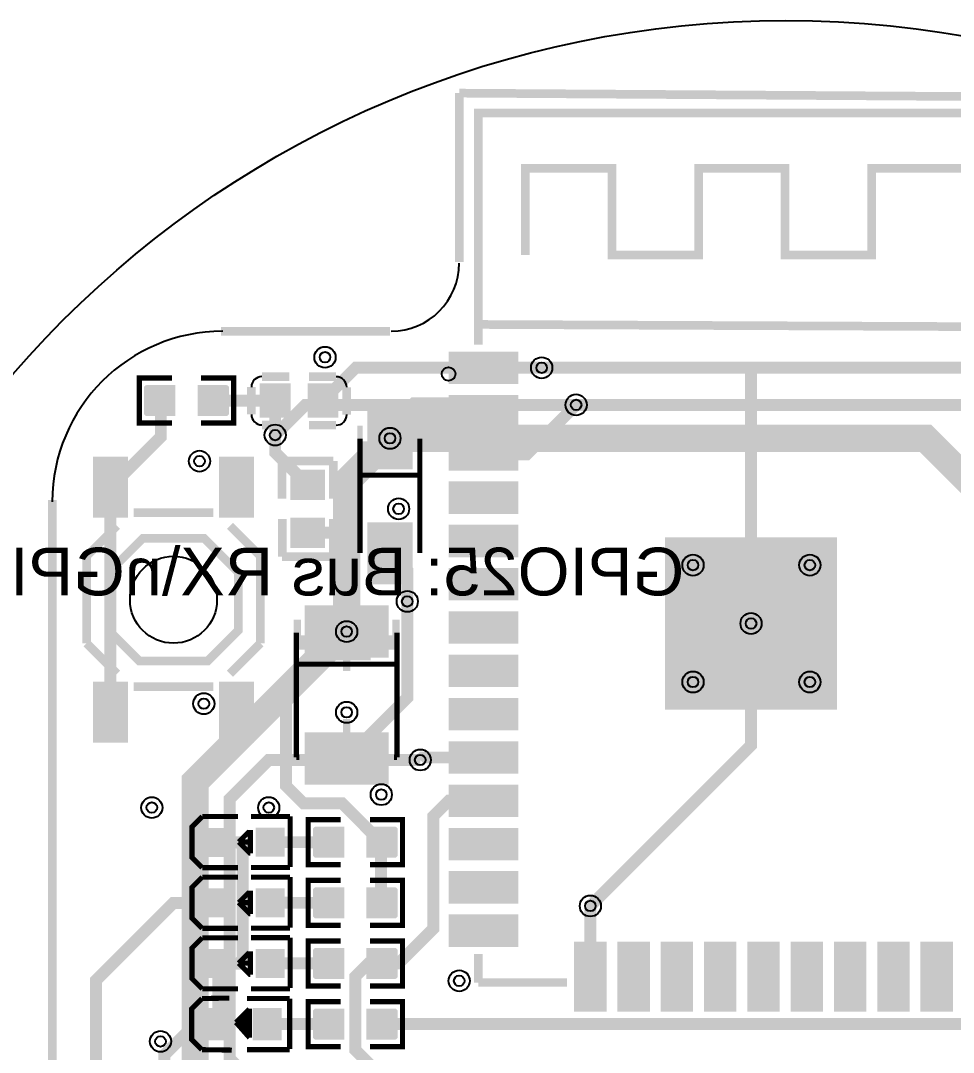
# Model space of a CAD drawing. Header units: millimetres. Extents: x -28.6 to 51.5, y -50.9 to 9.1.
# Drawn here: x -0.93 to 26.43, y -21.15 to 9.11 of the extents above; entities that cross this region are included whole.
import ezdxf

# ---------------------------------------------------------------- set-up
doc = ezdxf.new("R2010")
doc.units = ezdxf.units.MM
for name, color, linetype, true_color in [('BoardOutLine', 7, 'Continuous', 0xff00ff), ('BottomLayer', 7, 'Continuous', 0x0000ff), ('Document', 7, 'Continuous', 0xffffff), ('Hole', 7, 'Continuous', 0x222222), ('Multi-Layer', 7, 'Continuous', 0xc0c0c0), ('TopLayer', 7, 'Continuous', 0xff0000), ('TopPasteMaskLayer', 7, 'Continuous', 0x808080), ('TopSilkLayer', 7, 'Continuous', 0xffcc00), ('TopSolderMaskLayer', 7, 'Continuous', 0x800080)]:
    doc.layers.add(name, color=color, linetype=linetype, true_color=true_color)
doc.styles.get("Standard").update_dxf_attribs({"font": 'arial.ttf'})

msp = doc.modelspace()

# ---------------------------------------------------------------- hatches: boundary and pattern name
at = {"layer": 'Document'}
for points in [[(9.106019812039676, -3.226009652019343), (9.506019812039767, -3.226009652019343), (9.506019812039767, -3.466014732029521), (9.106019812039676, -3.466014732029521)], [(10.706019812039585, -3.226009652019343), (10.306019812039722, -3.226009652019343), (10.306019812039722, -3.466014732029521), (10.706019812039585, -3.466014732029521)], [(10.306019812039722, -3.5259842519685662), (9.506019812039767, -3.5259842519685662), (9.506019812039767, -3.645974091948233), (10.306019812039722, -3.645974091948233)], [(9.966014732029407, -3.3459994919990095), (9.846024892049854, -3.3459994919990095), (9.846024892049854, -3.8260096520193656), (9.966014732029407, -3.8260096520193656)], [(9.966014732029407, -6.306019812039608), (9.846024892049854, -6.306019812039608), (9.846024892049854, -5.826009652019252), (9.966014732029407, -5.826009652019252)], [(7.236017272034587, -8.918008636017362), (7.936017272034633, -8.918008636017362), (7.936017272034633, -9.338023876047828), (7.236017272034587, -9.338023876047828)], [(10.036017272034542, -8.918008636017362), (9.336017272034496, -8.918008636017362), (9.336017272034496, -9.338023876047828), (10.036017272034542, -9.338023876047828)], [(8.741021082042153, -9.128016256032538), (8.531013462026976, -9.128016256032538), (8.531013462026976, -9.968021336042625), (8.741021082042153, -9.968021336042625)], [(9.336017272034496, -9.443027686055416), (7.936017272034633, -9.443027686055416), (7.936017272034633, -9.65300990601986), (9.336017272034496, -9.65300990601986)], [(8.741021082042153, -12.208026416052917), (8.531013462026976, -12.208026416052917), (8.531013462026976, -11.368021336042716), (8.741021082042153, -11.368021336042716)], [(6.322580645161224, -15.253111506223036), (6.322580645161224, -14.71310642621279), (6.45255270510529, -14.71310642621279), (6.45255270510529, -15.253111506223036)], [(4.518008636017385, -14.924511049022044), (5.058013716027517, -14.924511049022044), (5.058013716027517, -15.054508509017069), (4.518008636017385, -15.054508509017069)], [(6.116941833883629, -14.917653035305989), (6.656946913893762, -14.917653035305989), (6.656946913893762, -15.047650495301014), (6.116941833883629, -15.047650495301014)], [(6.322580645161224, -17.03111506223013), (6.322580645161224, -16.491109982219996), (6.45255270510529, -16.491109982219996), (6.45255270510529, -17.03111506223013)], [(4.518008636017385, -16.70251460502925), (5.058013716027517, -16.70251460502925), (5.058013716027517, -16.83251206502416), (4.518008636017385, -16.83251206502416)], [(6.116941833883629, -16.695656591313195), (6.656946913893762, -16.695656591313195), (6.656946913893762, -16.825654051308106), (6.116941833883629, -16.825654051308106)], [(6.322580645161224, -18.80911861823722), (6.322580645161224, -18.26911353822709), (6.45255270510529, -18.26911353822709), (6.45255270510529, -18.80911861823722)], [(4.518008636017385, -18.480518161036343), (5.058013716027517, -18.480518161036343), (5.058013716027517, -18.610515621031254), (4.518008636017385, -18.610515621031254)], [(6.116941833883629, -18.473660147320288), (6.656946913893762, -18.473660147320288), (6.656946913893762, -18.6036576073152), (6.116941833883629, -18.6036576073152)], [(5.187985775971583, -20.420015240030466), (4.587985775971447, -20.420015240030466), (4.587985775971447, -20.27002794005591), (5.187985775971583, -20.27002794005591)], [(6.598120396240802, -20.392913385826773), (5.998120396240893, -20.392913385826773), (5.998120396240893, -20.242926085852105), (6.598120396240802, -20.242926085852105)], [(6.362966725933347, -20.02001524003049), (6.362966725933347, -20.62001524003051), (6.2129794259587925, -20.62001524003051), (6.2129794259587925, -20.02001524003049)]]:
    msp.add_hatch(color=256, dxfattribs=at).paths.add_polyline_path(points)
at = {"layer": 'TopLayer'}
for points in [[(11.64996189992371, -0.6199644399288218), (13.649961899923937, -0.6199644399288218), (13.649961899923937, -1.5199898399796439), (11.64996189992371, -1.5199898399796439)], [(3.586995173990317, -2.464008128016303), (3.586995173990317, -1.6000000000000227), (2.780518161036298, -1.6000000000000227), (2.780518161036298, -2.464008128016303)], [(4.2870205740412075, -2.464008128016303), (4.2870205740412075, -1.6000000000000227), (5.093497586995227, -1.6000000000000227), (5.093497586995227, -2.464008128016303)], [(6.939014478029094, -2.4820167640334603), (6.139014478028912, -2.4820167640334603), (6.139014478028912, -1.5819913639827519), (6.939014478029094, -1.5819913639827519)], [(8.339014478028957, -2.4820167640334603), (7.539014478029003, -2.4820167640334603), (7.539014478029003, -1.5819913639827519), (8.339014478028957, -1.5819913639827519)], [(11.64996189992371, -1.889966979933888), (13.649961899923937, -1.889966979933888), (13.649961899923937, -2.78999237998471), (11.64996189992371, -2.78999237998471)], [(10.554025908051699, -4.018516637033372), (9.258013716027563, -4.018516637033372), (9.258013716027563, -2.26101092202191), (10.554025908051699, -2.26101092202191)], [(11.64996189992371, -3.159969519939068), (13.649961899923937, -3.159969519939068), (13.649961899923937, -4.0599949199897765), (11.64996189992371, -4.0599949199897765)], [(1.2057912115824365, -5.424028448056902), (1.2057912115824365, -3.724003048006125), (2.2057912115824365, -3.724003048006125), (2.2057912115824365, -5.424028448056902)], [(4.906197612395317, -5.424028448056902), (4.906197612395317, -3.724003048006125), (5.906197612395317, -3.724003048006125), (5.906197612395317, -5.424028448056902)], [(7.943027686055302, -4.107010414020806), (7.943027686055302, -4.907010414020874), (7.043002286004594, -4.907010414020874), (7.043002286004594, -4.107010414020806)], [(11.64996189992371, -4.429972059944134), (13.649961899923937, -4.429972059944134), (13.649961899923937, -5.329997459994956), (11.64996189992371, -5.329997459994956)], [(7.943027686055302, -5.507010414020783), (7.943027686055302, -6.307010414020851), (7.043002286004594, -6.307010414020851), (7.043002286004594, -5.507010414020783)], [(10.554025908051699, -5.633502667005359), (9.258013716027563, -5.633502667005359), (9.258013716027563, -7.391008382016707), (10.554025908051699, -7.391008382016707)], [(11.64996189992371, -5.699974599949201), (13.649961899923937, -5.699974599949201), (13.649961899923937, -6.600000000000023), (11.64996189992371, -6.600000000000023)], [(23.000000000000227, -11.06997713995429), (17.999974599949155, -11.06997713995429), (17.999974599949155, -6.06997713995429), (23.000000000000227, -6.06997713995429)], [(11.64996189992371, -6.969977139954267), (13.649961899923937, -6.969977139954267), (13.649961899923937, -7.870002540005089), (11.64996189992371, -7.870002540005089)], [(9.824028448056879, -9.560528321056609), (7.44800609601225, -9.560528321056609), (7.44800609601225, -8.054254508509075), (9.824028448056879, -8.054254508509075)], [(11.64996189992371, -8.239979679959333), (13.649961899923937, -8.239979679959333), (13.649961899923937, -9.140005080010155), (11.64996189992371, -9.140005080010155)], [(11.64996189992371, -9.5099822199644), (13.649961899923937, -9.5099822199644), (13.649961899923937, -10.410007620015222), (11.64996189992371, -10.410007620015222)], [(1.2058420116841262, -12.024028448056924), (1.2058420116841262, -10.324003048006034), (2.2058420116840125, -10.324003048006034), (2.2058420116840125, -12.024028448056924)], [(4.906223012445935, -12.024028448056924), (4.906223012445935, -10.324003048006034), (5.906223012446162, -10.324003048006034), (5.906223012446162, -12.024028448056924)], [(11.64996189992371, -10.779984759969466), (13.649961899923937, -10.779984759969466), (13.649961899923937, -11.680010160020288), (11.64996189992371, -11.680010160020288)], [(9.824028448056879, -11.775514351028733), (7.44800609601225, -11.775514351028733), (7.44800609601225, -13.281788163576266), (9.824028448056879, -13.281788163576266)], [(11.64996189992371, -12.049987299974532), (13.649961899923937, -12.049987299974532), (13.649961899923937, -12.950012700025354), (11.64996189992371, -12.950012700025354)], [(11.64996189992371, -13.319989839979712), (13.649961899923937, -13.319989839979712), (13.649961899923937, -14.22001524003042), (11.64996189992371, -14.22001524003042)], [(4.388442976885926, -15.38950977901959), (4.388442976885926, -14.589509779019636), (5.188442976885881, -14.589509779019636), (5.188442976885881, -15.38950977901959)], [(5.987452374904706, -15.382499364998694), (5.987452374904706, -14.582499364998853), (6.787452374904888, -14.582499364998853), (6.787452374904888, -15.382499364998694)], [(8.540005080010133, -15.418034036068093), (8.540005080010133, -14.554025908051813), (7.733528067056113, -14.554025908051813), (7.733528067056113, -15.418034036068093)], [(9.240030480061023, -15.418034036068093), (9.240030480061023, -14.554025908051813), (10.046507493015042, -14.554025908051813), (10.046507493015042, -15.418034036068093)], [(11.64996189992371, -14.589941579883202), (13.649961899923937, -14.589941579883202), (13.649961899923937, -15.48996697993391), (11.64996189992371, -15.48996697993391)], [(11.64996189992371, -15.859944119888269), (13.649961899923937, -15.859944119888269), (13.649961899923937, -16.75996951993909), (11.64996189992371, -16.75996951993909)], [(8.540005080010133, -17.196037592075186), (8.540005080010133, -16.332029464058905), (7.733528067056113, -16.332029464058905), (7.733528067056113, -17.196037592075186)], [(9.240030480061023, -17.196037592075186), (9.240030480061023, -16.332029464058905), (10.046507493015042, -16.332029464058905), (10.046507493015042, -17.196037592075186)], [(4.388442976885926, -17.167513335026683), (4.388442976885926, -16.36751333502673), (5.188442976885881, -16.36751333502673), (5.188442976885881, -17.167513335026683)], [(5.987452374904706, -17.1605029210059), (5.987452374904706, -16.360502921005946), (6.787452374904888, -16.360502921005946), (6.787452374904888, -17.1605029210059)], [(11.64996189992371, -17.129946659893335), (13.649961899923937, -17.129946659893335), (13.649961899923937, -18.029972059944157), (11.64996189992371, -18.029972059944157)], [(4.388442976885926, -18.945516891033776), (4.388442976885926, -18.14551689103382), (5.188442976885881, -18.14551689103382), (5.188442976885881, -18.945516891033776)], [(5.987452374904706, -18.938506477012993), (5.987452374904706, -18.13850647701304), (6.787452374904888, -18.13850647701304), (6.787452374904888, -18.938506477012993)], [(8.540005080010133, -18.97404114808228), (8.540005080010133, -18.110033020066), (7.733528067056113, -18.110033020066), (7.733528067056113, -18.97404114808228)], [(9.240030480061023, -18.97404114808228), (9.240030480061023, -18.110033020066), (10.046507493015042, -18.110033020066), (10.046507493015042, -18.97404114808228)], [(15.334975869951677, -17.929895859791827), (16.235001270002613, -17.929895859791827), (16.235001270002613, -19.92992125984256), (15.334975869951677, -19.92992125984256)], [(16.604978409956857, -17.929895859791827), (17.505003810007565, -17.929895859791827), (17.505003810007565, -19.92992125984256), (16.604978409956857, -19.92992125984256)], [(17.87498094996181, -17.929895859791827), (18.775006350012745, -17.929895859791827), (18.775006350012745, -19.92992125984256), (17.87498094996181, -19.92992125984256)], [(19.14498348996699, -17.929895859791827), (20.045008890017698, -17.929895859791827), (20.045008890017698, -19.92992125984256), (19.14498348996699, -19.92992125984256)], [(20.41498602997217, -17.929895859791827), (21.315011430022878, -17.929895859791827), (21.315011430022878, -19.92992125984256), (20.41498602997217, -19.92992125984256)], [(21.684988569977122, -17.929895859791827), (22.58501397002783, -17.929895859791827), (22.58501397002783, -19.92992125984256), (21.684988569977122, -19.92992125984256)], [(22.954991109982302, -17.929895859791827), (23.85501651003301, -17.929895859791827), (23.85501651003301, -19.92992125984256), (22.954991109982302, -19.92992125984256)], [(24.224993649987482, -17.929895859791827), (25.12501905003819, -17.929895859791827), (25.12501905003819, -19.92992125984256), (24.224993649987482, -19.92992125984256)], [(25.494996189992435, -17.929895859791827), (26.395021590043143, -17.929895859791827), (26.395021590043143, -19.92992125984256), (25.494996189992435, -19.92992125984256)], [(5.268021336042693, -20.769977139954335), (4.468021336042739, -20.769977139954335), (4.468021336042739, -19.870053340106665), (5.268021336042693, -19.870053340106665)], [(6.707950215900382, -20.769977139954335), (5.907950215900428, -20.769977139954335), (5.907950215900428, -19.870053340106665), (6.707950215900382, -19.870053340106665)], [(8.540005080010133, -20.752044704089485), (8.540005080010133, -19.888036576073205), (7.733528067056113, -19.888036576073205), (7.733528067056113, -20.752044704089485)], [(9.240030480061023, -20.752044704089485), (9.240030480061023, -19.888036576073205), (10.046507493015042, -19.888036576073205), (10.046507493015042, -20.752044704089485)]]:
    msp.add_hatch(color=256, dxfattribs=at).paths.add_polyline_path(points)
at = {"layer": 'TopPasteMaskLayer'}
for points in [[(11.64996189992371, -0.6199644399288218), (13.649961899923937, -0.6199644399288218), (13.649961899923937, -1.5199898399796439), (11.64996189992371, -1.5199898399796439)], [(3.5820167640335967, -1.63202946405886), (3.5820167640335967, -1.8599949199898447), (3.2020320040639945, -1.8599949199898447), (3.2020320040639945, -2.1899923799846874), (3.5820167640335967, -2.1899923799846874), (3.5820167640335967, -2.432029464058928), (3.532029464058951, -2.4820167640334603), (2.742037084074127, -2.4820167640334603), (2.69202438404875, -2.432029464058928), (2.69202438404875, -1.63202946405886), (2.742037084074127, -1.582016764033483), (3.532029464058951, -1.582016764033483)], [(5.13202946405886, -1.582016764033483), (4.332029464058905, -1.582016764033483), (4.282016764033415, -1.63202946405886), (4.282016764033415, -1.8599949199898447), (4.652019304038731, -1.8599949199898447), (4.652019304038731, -2.1899923799846874), (4.282016764033415, -2.1899923799846874), (4.282016764033415, -2.432029464058928), (4.332029464058905, -2.4820167640334603), (5.13202946405886, -2.4820167640334603), (5.182016764033506, -2.432029464058928), (5.182016764033506, -1.63202946405886)], [(6.939014478029094, -2.4820167640334603), (6.139014478028912, -2.4820167640334603), (6.139014478028912, -1.5819913639827519), (6.939014478029094, -1.5819913639827519)], [(8.339014478028957, -2.4820167640334603), (7.539014478029003, -2.4820167640334603), (7.539014478029003, -1.5819913639827519), (8.339014478028957, -1.5819913639827519)], [(11.64996189992371, -1.889966979933888), (13.649961899923937, -1.889966979933888), (13.649961899923937, -2.78999237998471), (11.64996189992371, -2.78999237998471)], [(10.554025908051699, -4.018516637033372), (9.258013716027563, -4.018516637033372), (9.258013716027563, -2.26101092202191), (10.554025908051699, -2.26101092202191)], [(11.64996189992371, -3.159969519939068), (13.649961899923937, -3.159969519939068), (13.649961899923937, -4.0599949199897765), (11.64996189992371, -4.0599949199897765)], [(1.2057912115824365, -5.424028448056902), (1.2057912115824365, -3.724003048006125), (2.2057912115824365, -3.724003048006125), (2.2057912115824365, -5.424028448056902)], [(4.906197612395317, -5.424028448056902), (4.906197612395317, -3.724003048006125), (5.906197612395317, -3.724003048006125), (5.906197612395317, -5.424028448056902)], [(7.943027686055302, -4.107010414020806), (7.943027686055302, -4.907010414020874), (7.043002286004594, -4.907010414020874), (7.043002286004594, -4.107010414020806)], [(11.64996189992371, -4.429972059944134), (13.649961899923937, -4.429972059944134), (13.649961899923937, -5.329997459994956), (11.64996189992371, -5.329997459994956)], [(7.943027686055302, -5.507010414020783), (7.943027686055302, -6.307010414020851), (7.043002286004594, -6.307010414020851), (7.043002286004594, -5.507010414020783)], [(10.554025908051699, -5.633502667005359), (9.258013716027563, -5.633502667005359), (9.258013716027563, -7.391008382016707), (10.554025908051699, -7.391008382016707)], [(11.64996189992371, -5.699974599949201), (13.649961899923937, -5.699974599949201), (13.649961899923937, -6.600000000000023), (11.64996189992371, -6.600000000000023)], [(23.000000000000227, -11.06997713995429), (17.999974599949155, -11.06997713995429), (17.999974599949155, -6.06997713995429), (23.000000000000227, -6.06997713995429)], [(11.64996189992371, -6.969977139954267), (13.649961899923937, -6.969977139954267), (13.649961899923937, -7.870002540005089), (11.64996189992371, -7.870002540005089)], [(9.824028448056879, -9.560528321056609), (7.44800609601225, -9.560528321056609), (7.44800609601225, -8.054254508509075), (9.824028448056879, -8.054254508509075)], [(11.64996189992371, -8.239979679959333), (13.649961899923937, -8.239979679959333), (13.649961899923937, -9.140005080010155), (11.64996189992371, -9.140005080010155)], [(11.64996189992371, -9.5099822199644), (13.649961899923937, -9.5099822199644), (13.649961899923937, -10.410007620015222), (11.64996189992371, -10.410007620015222)], [(1.2058420116841262, -12.024028448056924), (1.2058420116841262, -10.324003048006034), (2.2058420116840125, -10.324003048006034), (2.2058420116840125, -12.024028448056924)], [(4.906223012445935, -12.024028448056924), (4.906223012445935, -10.324003048006034), (5.906223012446162, -10.324003048006034), (5.906223012446162, -12.024028448056924)], [(11.64996189992371, -10.779984759969466), (13.649961899923937, -10.779984759969466), (13.649961899923937, -11.680010160020288), (11.64996189992371, -11.680010160020288)], [(9.824028448056879, -11.775514351028733), (7.44800609601225, -11.775514351028733), (7.44800609601225, -13.281788163576266), (9.824028448056879, -13.281788163576266)], [(11.64996189992371, -12.049987299974532), (13.649961899923937, -12.049987299974532), (13.649961899923937, -12.950012700025354), (11.64996189992371, -12.950012700025354)], [(11.64996189992371, -13.319989839979712), (13.649961899923937, -13.319989839979712), (13.649961899923937, -14.22001524003042), (11.64996189992371, -14.22001524003042)], [(4.388442976885926, -15.38950977901959), (4.388442976885926, -14.589509779019636), (5.188442976885881, -14.589509779019636), (5.188442976885881, -15.38950977901959)], [(5.987452374904706, -15.382499364998694), (5.987452374904706, -14.582499364998853), (6.787452374904888, -14.582499364998853), (6.787452374904888, -15.382499364998694)], [(8.535026670053412, -14.586055372110764), (8.535026670053412, -14.814020828041635), (8.15504191008381, -14.814020828041635), (8.15504191008381, -15.144018288036591), (8.535026670053412, -15.144018288036591), (8.535026670053412, -15.386055372110832), (8.485039370078766, -15.436042672085364), (7.695046990093942, -15.436042672085364), (7.645034290068679, -15.386055372110832), (7.645034290068679, -14.586055372110764), (7.695046990093942, -14.536042672085387), (8.485039370078766, -14.536042672085387)], [(10.085039370078675, -14.536042672085387), (9.28503937007872, -14.536042672085387), (9.23502667005323, -14.586055372110764), (9.23502667005323, -14.814020828041635), (9.605029210058547, -14.814020828041635), (9.605029210058547, -15.144018288036591), (9.23502667005323, -15.144018288036591), (9.23502667005323, -15.386055372110832), (9.28503937007872, -15.436042672085364), (10.085039370078675, -15.436042672085364), (10.135026670053321, -15.386055372110832), (10.135026670053321, -14.586055372110764)], [(11.64996189992371, -14.589941579883202), (13.649961899923937, -14.589941579883202), (13.649961899923937, -15.48996697993391), (11.64996189992371, -15.48996697993391)], [(11.64996189992371, -15.859944119888269), (13.649961899923937, -15.859944119888269), (13.649961899923937, -16.75996951993909), (11.64996189992371, -16.75996951993909)], [(8.535026670053412, -16.364058928117856), (8.535026670053412, -16.592024384048727), (8.15504191008381, -16.592024384048727), (8.15504191008381, -16.922021844043684), (8.535026670053412, -16.922021844043684), (8.535026670053412, -17.164058928117925), (8.485039370078766, -17.214046228092457), (7.695046990093942, -17.214046228092457), (7.645034290068679, -17.164058928117925), (7.645034290068679, -16.364058928117856), (7.695046990093942, -16.31404622809248), (8.485039370078766, -16.31404622809248)], [(10.085039370078675, -16.31404622809248), (9.28503937007872, -16.31404622809248), (9.23502667005323, -16.364058928117856), (9.23502667005323, -16.592024384048727), (9.605029210058547, -16.592024384048727), (9.605029210058547, -16.922021844043684), (9.23502667005323, -16.922021844043684), (9.23502667005323, -17.164058928117925), (9.28503937007872, -17.214046228092457), (10.085039370078675, -17.214046228092457), (10.135026670053321, -17.164058928117925), (10.135026670053321, -16.364058928117856)], [(4.388442976885926, -17.167513335026683), (4.388442976885926, -16.36751333502673), (5.188442976885881, -16.36751333502673), (5.188442976885881, -17.167513335026683)], [(5.987452374904706, -17.1605029210059), (5.987452374904706, -16.360502921005946), (6.787452374904888, -16.360502921005946), (6.787452374904888, -17.1605029210059)], [(11.64996189992371, -17.129946659893335), (13.649961899923937, -17.129946659893335), (13.649961899923937, -18.029972059944157), (11.64996189992371, -18.029972059944157)], [(4.388442976885926, -18.945516891033776), (4.388442976885926, -18.14551689103382), (5.188442976885881, -18.14551689103382), (5.188442976885881, -18.945516891033776)], [(5.987452374904706, -18.938506477012993), (5.987452374904706, -18.13850647701304), (6.787452374904888, -18.13850647701304), (6.787452374904888, -18.938506477012993)], [(8.535026670053412, -18.14206248412495), (8.535026670053412, -18.370027940055934), (8.15504191008381, -18.370027940055934), (8.15504191008381, -18.700025400050777), (8.535026670053412, -18.700025400050777), (8.535026670053412, -18.942062484125017), (8.485039370078766, -18.99204978409955), (7.695046990093942, -18.99204978409955), (7.645034290068679, -18.942062484125017), (7.645034290068679, -18.14206248412495), (7.695046990093942, -18.092049784099572), (8.485039370078766, -18.092049784099572)], [(10.085039370078675, -18.092049784099572), (9.28503937007872, -18.092049784099572), (9.23502667005323, -18.14206248412495), (9.23502667005323, -18.370027940055934), (9.605029210058547, -18.370027940055934), (9.605029210058547, -18.700025400050777), (9.23502667005323, -18.700025400050777), (9.23502667005323, -18.942062484125017), (9.28503937007872, -18.99204978409955), (10.085039370078675, -18.99204978409955), (10.135026670053321, -18.942062484125017), (10.135026670053321, -18.14206248412495)], [(15.334975869951677, -17.929895859791827), (16.235001270002613, -17.929895859791827), (16.235001270002613, -19.92992125984256), (15.334975869951677, -19.92992125984256)], [(16.604978409956857, -17.929895859791827), (17.505003810007565, -17.929895859791827), (17.505003810007565, -19.92992125984256), (16.604978409956857, -19.92992125984256)], [(17.87498094996181, -17.929895859791827), (18.775006350012745, -17.929895859791827), (18.775006350012745, -19.92992125984256), (17.87498094996181, -19.92992125984256)], [(19.14498348996699, -17.929895859791827), (20.045008890017698, -17.929895859791827), (20.045008890017698, -19.92992125984256), (19.14498348996699, -19.92992125984256)], [(20.41498602997217, -17.929895859791827), (21.315011430022878, -17.929895859791827), (21.315011430022878, -19.92992125984256), (20.41498602997217, -19.92992125984256)], [(21.684988569977122, -17.929895859791827), (22.58501397002783, -17.929895859791827), (22.58501397002783, -19.92992125984256), (21.684988569977122, -19.92992125984256)], [(22.954991109982302, -17.929895859791827), (23.85501651003301, -17.929895859791827), (23.85501651003301, -19.92992125984256), (22.954991109982302, -19.92992125984256)], [(24.224993649987482, -17.929895859791827), (25.12501905003819, -17.929895859791827), (25.12501905003819, -19.92992125984256), (24.224993649987482, -19.92992125984256)], [(25.494996189992435, -17.929895859791827), (26.395021590043143, -17.929895859791827), (26.395021590043143, -19.92992125984256), (25.494996189992435, -19.92992125984256)], [(5.268021336042693, -20.769977139954335), (4.468021336042739, -20.769977139954335), (4.468021336042739, -19.870053340106665), (5.268021336042693, -19.870053340106665)], [(6.707950215900382, -20.769977139954335), (5.907950215900428, -20.769977139954335), (5.907950215900428, -19.870053340106665), (6.707950215900382, -19.870053340106665)], [(8.535026670053412, -19.920066040132042), (8.535026670053412, -20.148031496063027), (8.15504191008381, -20.148031496063027), (8.15504191008381, -20.47802895605787), (8.535026670053412, -20.47802895605787), (8.535026670053412, -20.72006604013211), (8.485039370078766, -20.770053340106642), (7.695046990093942, -20.770053340106642), (7.645034290068679, -20.72006604013211), (7.645034290068679, -19.920066040132042), (7.695046990093942, -19.870053340106665), (8.485039370078766, -19.870053340106665)], [(10.085039370078675, -19.870053340106665), (9.28503937007872, -19.870053340106665), (9.23502667005323, -19.920066040132042), (9.23502667005323, -20.148031496063027), (9.605029210058547, -20.148031496063027), (9.605029210058547, -20.47802895605787), (9.23502667005323, -20.47802895605787), (9.23502667005323, -20.72006604013211), (9.28503937007872, -20.770053340106642), (10.085039370078675, -20.770053340106642), (10.135026670053321, -20.72006604013211), (10.135026670053321, -19.920066040132042)]]:
    msp.add_hatch(color=256, dxfattribs=at).paths.add_polyline_path(points)
at = {"layer": 'TopSilkLayer'}
for points in [[(8.953619507238955, -3.226009652019343), (9.105613411226841, -3.226009652019343), (9.105613411226841, -2.768808737617519), (8.953619507238955, -2.768808737617519)], [(10.858420116840307, -3.226009652019343), (10.70642621285242, -3.226009652019343), (10.70642621285242, -2.768808737617519), (10.858420116840307, -2.768808737617519)], [(7.083616967233866, -8.918008636017362), (7.295605791211528, -8.918008636017362), (7.295605791211528, -8.460807721615424), (7.083616967233866, -8.460807721615424)], [(10.188417576835263, -8.918008636017362), (9.9764287528576, -8.918008636017362), (9.9764287528576, -8.460807721615424), (10.188417576835263, -8.460807721615424)]]:
    msp.add_hatch(color=256, dxfattribs=at).paths.add_polyline_path(points)
at = {"layer": 'TopSolderMaskLayer'}
for points in [[(11.624561203961093, -0.5945708407544998), (13.67536130556141, -0.5945708407544998), (13.67536130556141, -1.5453977761002307), (11.624561203961093, -1.5453977761002307)], [(3.612402424578022, -2.4894081788163476), (3.612402424578022, -1.5745999491999783), (2.7551253100238, -1.5745999491999783), (2.7551253100238, -2.4894081788163476)], [(4.261613323453503, -2.4894081788163476), (4.261613323453503, -1.5745999491999783), (5.118890438007611, -1.5745999491999783), (5.118890438007611, -2.4894081788163476)], [(6.9898178054422715, -2.532818299328369), (6.088217602241684, -2.532818299328369), (6.088217602241684, -1.5311898286879568), (6.9898178054422715, -1.5311898286879568)], [(8.389811353816185, -2.532818299328369), (7.488211150615825, -2.532818299328369), (7.488211150615825, -1.5311898286879568), (8.389811353816185, -1.5311898286879568)], [(11.624561203961093, -1.8645733807595661), (13.67536130556141, -1.8645733807595661), (13.67536130556141, -2.815400316105297), (11.624561203961093, -2.815400316105297)], [(10.572756302629614, -4.0529638131713455), (9.239283321449648, -4.0529638131713455), (9.239283321449648, -2.2265687239433873), (10.572756302629614, -2.2265687239433873)], [(11.624561203961093, -3.134575920764746), (13.67536130556141, -3.134575920764746), (13.67536130556141, -4.085402856110363), (11.624561203961093, -4.085402856110363)], [(1.1908477281849628, -5.46720788925461), (1.1908477281849628, -3.680821026158128), (2.220730140891078, -3.680821026158128), (2.220730140891078, -5.46720788925461)], [(4.8912579240718514, -5.46720788925461), (4.8912579240718514, -3.680821026158128), (5.921140336777853, -3.680821026158128), (5.921140336777853, -5.46720788925461)], [(8.000179413262003, -4.06185763554322), (8.000179413262003, -4.952168927277057), (6.9858505587978925, -4.952168927277057), (6.9858505587978925, -4.06185763554322)], [(11.624561203961093, -4.404578460769812), (13.67536130556141, -4.404578460769812), (13.67536130556141, -5.3554053961154295), (11.624561203961093, -5.3554053961154295)], [(8.000179413262003, -5.4618519007646), (8.000179413262003, -6.352163192498438), (6.9858505587978925, -6.352163192498438), (6.9858505587978925, -5.4618519007646)], [(10.572756302629614, -5.599055490867272), (9.239283321449648, -5.599055490867272), (9.239283321449648, -7.42545058009523), (10.572756302629614, -7.42545058009523)], [(11.624561203961093, -5.674581000774879), (13.67536130556141, -5.674581000774879), (13.67536130556141, -6.625407936120496), (11.624561203961093, -6.625407936120496)], [(23.025401341125416, -11.095377190754334), (17.974575581409226, -11.095377190754334), (17.974575581409226, -6.044577089154245), (23.025401341125416, -6.044577089154245)], [(11.624561203961093, -6.944583540779945), (13.67536130556141, -6.944583540779945), (13.67536130556141, -7.895410476125562), (11.624561203961093, -7.895410476125562)], [(9.864095602945554, -9.576629166787939), (7.407938941123575, -9.576629166787939), (7.407938941123575, -8.038150404376779), (9.864095602945554, -8.038150404376779)], [(11.624561203961093, -8.214586080785011), (13.67536130556141, -8.214586080785011), (13.67536130556141, -9.165413016130628), (11.624561203961093, -9.165413016130628)], [(11.624561203961093, -9.484588620790078), (13.67536130556141, -9.484588620790078), (13.67536130556141, -10.435415556135808), (11.624561203961093, -10.435415556135808)], [(1.190900046316301, -12.067210469904921), (1.190900046316301, -10.28082360680844), (2.2207824590223026, -10.28082360680844), (2.2207824590223026, -12.067210469904921)], [(4.891284083137407, -12.067210469904921), (4.891284083137407, -10.28082360680844), (5.9211664958434085, -10.28082360680844), (5.9211664958434085, -12.067210469904921)], [(11.624561203961093, -10.754591160795144), (13.67536130556141, -10.754591160795144), (13.67536130556141, -11.705418096140875), (11.624561203961093, -11.705418096140875)], [(9.864095602945554, -11.759413505297516), (7.407938941123575, -11.759413505297516), (7.407938941123575, -13.297892267708676), (9.864095602945554, -13.297892267708676)], [(11.624561203961093, -12.02459370080021), (13.67536130556141, -12.02459370080021), (13.67536130556141, -12.975420636145941), (11.624561203961093, -12.975420636145941)], [(11.624561203961093, -13.29459624080539), (13.67536130556141, -13.29459624080539), (13.67536130556141, -14.245423176151007), (11.624561203961093, -14.245423176151007)], [(4.363044538992426, -15.41490499110023), (4.363044538992426, -14.564104889500186), (5.21384464059247, -14.564104889500186), (5.21384464059247, -15.41490499110023)], [(5.962058775730384, -15.407901028705282), (5.962058775730384, -14.557100927105125), (6.812858877330655, -14.557100927105125), (6.812858877330655, -15.407901028705282)], [(8.565412330597837, -15.443434086868137), (8.565412330597837, -14.528625857251768), (7.708135216043729, -14.528625857251768), (7.708135216043729, -15.443434086868137)], [(9.214623229473318, -15.443434086868137), (9.214623229473318, -14.528625857251768), (10.071900344027426, -14.528625857251768), (10.071900344027426, -15.443434086868137)], [(11.624561203961093, -14.564545113319582), (13.67536130556141, -14.564545113319582), (13.67536130556141, -15.5153720486652), (11.624561203961093, -15.5153720486652)], [(11.624561203961093, -15.834547653324648), (13.67536130556141, -15.834547653324648), (13.67536130556141, -16.785374588670265), (11.624561203961093, -16.785374588670265)], [(5.962058775730384, -17.185904584712375), (5.962058775730384, -16.335104483112218), (6.812858877330655, -16.335104483112218), (6.812858877330655, -17.185904584712375)], [(8.565412330597837, -17.221437642875344), (8.565412330597837, -16.30662941325886), (7.708135216043729, -16.30662941325886), (7.708135216043729, -17.221437642875344)], [(9.214623229473318, -17.221437642875344), (9.214623229473318, -16.30662941325886), (10.071900344027426, -16.30662941325886), (10.071900344027426, -17.221437642875344)], [(4.363044538992426, -17.192908547107322), (4.363044538992426, -16.34210844550728), (5.21384464059247, -16.34210844550728), (5.21384464059247, -17.192908547107322)], [(11.624561203961093, -17.104550193329715), (13.67536130556141, -17.104550193329715), (13.67536130556141, -18.05537712867533), (11.624561203961093, -18.05537712867533)], [(4.363044538992426, -18.970912103114415), (4.363044538992426, -18.12011200151437), (5.21384464059247, -18.12011200151437), (5.21384464059247, -18.970912103114415)], [(5.962058775730384, -18.96390814071958), (5.962058775730384, -18.11310803911931), (6.812858877330655, -18.11310803911931), (6.812858877330655, -18.96390814071958)], [(8.565412330597837, -18.999441198882437), (8.565412330597837, -18.084632969265954), (7.708135216043729, -18.084632969265954), (7.708135216043729, -18.999441198882437)], [(9.214623229473318, -18.999441198882437), (9.214623229473318, -18.084632969265954), (10.071900344027426, -18.084632969265954), (10.071900344027426, -18.999441198882437)], [(15.309582270777355, -17.90449580899167), (16.260409206123086, -17.90449580899167), (16.260409206123086, -19.955321955805175), (15.309582270777355, -19.955321955805175)], [(16.579584810782535, -17.90449580899167), (17.53041174612804, -17.90449580899167), (17.53041174612804, -19.955321955805175), (16.579584810782535, -19.955321955805175)], [(17.849587350787488, -17.90449580899167), (18.80041428613322, -17.90449580899167), (18.80041428613322, -19.955321955805175), (17.849587350787488, -19.955321955805175)], [(19.119589890792668, -17.90449580899167), (20.07041682613817, -17.90449580899167), (20.07041682613817, -19.955321955805175), (19.119589890792668, -19.955321955805175)], [(20.389578093851696, -17.90449580899167), (21.340405029196972, -17.90449580899167), (21.340405029196972, -19.955321955805175), (20.389578093851696, -19.955321955805175)], [(21.659580633856876, -17.90449580899167), (22.610407569202152, -17.90449580899167), (22.610407569202152, -19.955321955805175), (21.659580633856876, -19.955321955805175)], [(22.92958317386183, -17.90449580899167), (23.880410109207105, -17.90449580899167), (23.880410109207105, -19.955321955805175), (22.92958317386183, -19.955321955805175)], [(24.19958571386701, -17.90449580899167), (25.150412649212285, -17.90449580899167), (25.150412649212285, -19.955321955805175), (24.19958571386701, -19.955321955805175)], [(25.46958825387196, -17.90449580899167), (26.420415189217465, -17.90449580899167), (26.420415189217465, -19.955321955805175), (25.46958825387196, -19.955321955805175)], [(5.293427838468688, -20.795375756938483), (4.442627736868417, -20.795375756938483), (4.442627736868417, -19.844651855490497), (5.293427838468688, -19.844651855490497)], [(6.733356718326377, -20.795375756938483), (5.882556616726106, -20.795375756938483), (5.882556616726106, -19.844651855490497), (6.733356718326377, -19.844651855490497)], [(8.565412330597837, -20.77744475488953), (8.565412330597837, -19.862636525273047), (7.708135216043729, -19.862636525273047), (7.708135216043729, -20.77744475488953)], [(9.214623229473318, -20.77744475488953), (9.214623229473318, -19.862636525273047), (10.071900344027426, -19.862636525273047), (10.071900344027426, -20.77744475488953)]]:
    msp.add_hatch(color=256, dxfattribs=at).paths.add_polyline_path(points)

# ---------------------------------------------------------------- linework, layer by layer
at = {"layer": 'BoardOutLine', "const_width": 0.25400050800101603}
for points in [[(11.938023876047737, 6.9850139700279215), (11.938023876047737, 2.032004064008106)], [(11.938023876047737, 6.9850139700279215), (30.988061976124072, 6.858013716027472)], [(4.953009906019815, 0), (9.90601981203963, 0)], [(0, -35.00127000254008), (0, -4.953009906019815)]]:
    msp.add_lwpolyline(points, dxfattribs=at)
at = {"layer": 'BoardOutLine'}
for centre, radius, start, end in [((9.938023876047737, 1.9999999999998863), 2, 270, 0), ((5, -5), 5, 90, 180)]:
    msp.add_arc(centre, radius, start, end, dxfattribs=at)
at = {"layer": 'BottomLayer'}
for points, const_width in [([(15.367030734061473, -2.1590043180086695), (31.36906273812542, -2.1590043180086695), (32.76606553213105, -3.5560071120142993), (35.68707137414276, -3.5560071120142993), (37.59207518415042, -1.651003302006643)], 0.3500127000254001), ([(6.539116078232155, -3.044272288544562), (7.424384048768161, -2.1590043180086695), (15.367030734061473, -2.1590043180086695)], 0.3500127000254001), ([(7.112014224028371, -42.91846583693166), (4.191008382016889, -39.99745999491995), (4.191008382016889, -13.208026416052803), (8.63601727203445, -8.763017526035128), (8.63601727203445, -4.409448818897658), (9.90601981203963, -3.139446278892592)], 0.8), ([(9.90601981203963, -3.139446278892592), (25.618491236982436, -3.139446278892592), (32.385064770129475, -9.90601981203963), (33.782067564135104, -9.90601981203963)], 0.8), ([(5.461010922021842, -21.590043180086354), (5.207010414020942, -21.33604267208534), (5.207010414020942, -13.71602743205483), (6.350012700025445, -12.573025146050327), (10.795021590043234, -12.573025146050327)], 0.3500127000254001)]:
    msp.add_lwpolyline(points, dxfattribs=dict(at, const_width=const_width))
at = {"layer": 'Document'}
for centre, radius in [((21.52400304800608, -20.88900177800349), 30.000000000000004), ((11.625095250190498, -1.251714503428957), 0.19989839979679963)]:
    msp.add_circle(centre, radius, dxfattribs=at)
at = {"layer": 'Hole'}
for centre in [(8.001016002031974, -0.7620015240030398), (14.357124714249494, -1.0701041402084002), (15.367030734061473, -2.1590043180086695), (6.539243078486152, -3.0441960883922548), (9.90601981203963, -3.1397002794005857), (4.318008636017339, -3.8100076200153126), (10.160020320040758, -5.207010414020829), (18.79603759207521, -6.858013716027472), (22.225044450088944, -6.858013716027472), (10.414020828041657, -7.923291846583652), (20.499872999746003, -8.56997713995429), (8.63601727203445, -8.807467614935263), (18.79603759207521, -10.287020574041208), (22.225044450088944, -10.287020574041208), (4.445008890017789, -10.922021844043684), (8.63601727203445, -11.176022352044697), (10.795021590043234, -12.573025146050327), (9.652019304038731, -13.58902717805438), (2.9210058420117093, -13.970027940055957), (6.350012700025445, -13.970027940055957), (15.785115570231255, -16.854203708407454), (11.938023876047737, -19.050038100076222), (3.175006350012609, -20.828041656083315)]:
    msp.add_circle(centre, 0.15499110998222, dxfattribs=at)
at = {"layer": 'Multi-Layer'}
for centre in [(8.001016002031974, -0.7620015240030398), (14.357124714249494, -1.0701041402084002), (15.367030734061473, -2.1590043180086695), (6.539243078486152, -3.0441960883922548), (9.90601981203963, -3.1397002794005857), (4.318008636017339, -3.8100076200153126), (10.160020320040758, -5.207010414020829), (18.79603759207521, -6.858013716027472), (22.225044450088944, -6.858013716027472), (10.414020828041657, -7.923291846583652), (20.499872999746003, -8.56997713995429), (8.63601727203445, -8.807467614935263), (18.79603759207521, -10.287020574041208), (22.225044450088944, -10.287020574041208), (4.445008890017789, -10.922021844043684), (8.63601727203445, -11.176022352044697), (10.795021590043234, -12.573025146050327), (9.652019304038731, -13.58902717805438), (2.9210058420117093, -13.970027940055957), (6.350012700025445, -13.970027940055957), (15.785115570231255, -16.854203708407454), (11.938023876047737, -19.050038100076222), (3.175006350012609, -20.828041656083315)]:
    msp.add_circle(centre, 0.31000762001524007, dxfattribs=at)
at = {"layer": 'TopLayer'}
for points, const_width in [([(7.9389128778257145, -2.032004064008106), (8.900939801879758, -1.0699771399542897), (12.649860299720558, -1.0699771399542897)], 0.3500127000254001), ([(12.649860299720558, -1.0699771399542897), (14.357175514350956, -1.0699771399542897)], 0.3500127000254001), ([(14.357175514350956, -1.0699771399542897), (28.68384556769115, -1.0699771399542897)], 0.3500127000254001), ([(20.5, -8.569850139700293), (20.5, -1.0699771399542897)], 0.3500127000254001), ([(1.7058674117348573, -4.574041148082301), (3.183642367284847, -3.0962661925324255), (3.183642367284847, -2.032004064008106)], 0.3500127000254001), ([(4.690373380746678, -2.032004064008106), (6.539116078232155, -2.032004064008106)], 0.3500127000254001), ([(6.539116078232155, -2.032004064008106), (6.539116078232155, -3.044272288544562)], 0.3500127000254001), ([(9.90601981203963, -3.1397002794005857), (10.705740411480747, -2.339979679959356), (12.649860299720558, -2.339979679959356)], 0.8), ([(12.649860299720558, -3.609982219964536), (13.916052832105606, -3.609982219964536), (15.367030734061473, -2.1590043180086695)], 0.3500127000254001), ([(6.539116078232155, -3.044272288544562), (6.539116078232155, -3.553187706375411), (7.493014986029948, -4.507086614173204)], 0.3500127000254001), ([(8.63601727203445, -8.807467614935263), (8.63601727203445, -4.409702819405652), (9.90601981203963, -3.1397002794005857)], 0.8), ([(1.7058674117348573, -11.173990347980748), (1.7058674117348573, -4.574041148082301)], 0.3500127000254001), ([(7.493014986029948, -5.907137414274871), (8.63601727203445, -5.907137414274871)], 0.3500127000254001), ([(10.414020828041657, -7.923342646685342), (10.414020828041657, -7.020320040640172), (9.90601981203963, -6.5123190246381455)], 0.3500127000254001), ([(8.63601727203445, -12.528575057150078), (10.414020828041657, -10.750571501142986), (10.414020828041657, -7.923342646685342)], 0.3500127000254001), ([(15.784988569977259, -18.930022860045824), (15.784988569977259, -16.854076708153457), (20.5, -12.139065278130488), (20.5, -8.569850139700293)], 0.3500127000254001), ([(8.63601727203445, -8.807467614935263), (6.858013716027472, -10.585471170942355), (6.858013716027472, -13.335026670053367), (7.366014732029498, -13.843027686055393), (8.50038100076199, -13.843027686055393), (9.643383286766493, -14.98602997206001)], 0.3500127000254001), ([(10.795021590043234, -12.573025146050327), (10.868046736093447, -12.5), (12.649860299720558, -12.5)], 0.3500127000254001), ([(9.644399288798468, -18.542037084074195), (10.160020320040758, -18.542037084074195), (11.17602235204481, -17.526035052070142), (11.17602235204481, -14.22402844805697), (11.630683261366585, -13.769367538735082), (12.649225298450574, -13.769367538735082)], 0.3500127000254001), ([(4.787909575819185, -14.98856997714006), (5.4635509271020055, -14.98856997714006), (5.588011176022292, -15.11303022606046), (5.588011176022292, -16.764033528067102)], 0.3500127000254001), ([(6.388112776225626, -14.983489966979846), (8.135636271272688, -14.98602997206001)], 0.3500127000254001), ([(9.643383286766493, -16.764033528067102), (9.643383286766493, -14.98602997206001)], 0.3500127000254001), ([(1.286004572009233, -23.368046736093447), (1.286004572009233, -19.03403606807217), (3.5525781051562717, -16.76746253492513), (4.788544577089169, -16.76746253492513)], 0.3500127000254001), ([(5.588011176022292, -16.764033528067102), (5.588011176022292, -18.415036830073632), (5.458470916941906, -18.544577089154245), (4.787909575819185, -18.544577089154245)], 0.3500127000254001), ([(6.388112776225626, -16.761493522987053), (8.135636271272688, -16.764033528067102)], 0.3500127000254001), ([(4.788544577089169, -18.545466090932223), (4.868046736093447, -18.6249682499365), (4.868046736093447, -20.320040640081288)], 0.3500127000254001), ([(6.388112776225626, -18.539497078994145), (8.135636271272688, -18.542037084074195)], 0.3500127000254001), ([(18.92303784607566, -21.590043180086354), (9.398018796037604, -21.590043180086354), (8.890017780035578, -21.082042164084328), (8.890017780035578, -18.92303784607566), (9.271018542037154, -18.542037084074195), (9.643383286766493, -18.542037084074195)], 0.3500127000254001), ([(9.643383286766493, -20.320040640081288), (26.924053848107633, -20.320040640081288), (27.21501143002274, -20.029083058166066), (27.21501143002274, -18.930022860045824)], 0.3500127000254001), ([(3.286004572009233, -22.418084836169783), (3.286004572009233, -21.225044450088944), (4.191008382016889, -20.320040640081288), (4.868046736093447, -20.320040640081288)], 0.3500127000254001), ([(6.307975615951136, -20.320040640081288), (8.136652273304662, -20.320040640081288)], 0.3500127000254001)]:
    msp.add_lwpolyline(points, dxfattribs=dict(at, const_width=const_width))
at = {"layer": 'TopSilkLayer'}
for points, const_width in [([(12.499974599949155, -0.38882397764791676), (12.499974599949155, 6.400101600203243), (30.500025400050845, 6.400101600203243), (30.500025400050845, -0.38882397764791676)], 0.25400050800101603), ([(13.879984759969602, 2.240030480060909), (13.879984759969602, 4.780035560071042), (16.419989839979735, 4.780035560071042), (16.419989839979735, 2.240030480060909), (18.959994919989867, 2.240030480060909), (18.959994919989867, 4.780035560071042), (21.5, 4.780035560071042), (21.5, 2.240030480060909), (24.040005080010133, 2.240030480060909), (24.040005080010133, 4.780035560071042), (27.850012700025218, 4.780035560071042)], 0.25400050800101603), ([(12.519913639827337, 0.20005080010162146), (30.499949199898538, 0.11998983997966661)], 0.25400050800101603), ([(6.951790703581537, -1.3281686563373114), (6.151841503683045, -1.3281686563373114)], 0.25400050800101603), ([(7.5276860553722145, -1.3340106680213921), (8.327711455423014, -1.3340106680213921)], 0.25400050800101603), ([(3.5107950215901838, -2.692608585217272), (2.551917703835329, -2.692608585217272), (2.551917703835329, -1.371399542799054), (3.5107950215901838, -1.371399542799054)], 0.15240030480060962), ([(4.363220726441341, -2.692608585217272), (5.322098044196082, -2.692608585217272), (5.322098044196082, -1.371399542799054), (4.363220726441341, -1.371399542799054)], 0.15240030480060962), ([(5.842011684023419, -2.437998475996892), (5.842011684023419, -1.6379730759460926)], 0.25400050800101603), ([(8.637515875031795, -2.443815087630128), (8.637515875031795, -1.6438150876301734)], 0.25400050800101603), ([(6.951790703581537, -2.747802895605787), (6.151841503683045, -2.747802895605787)], 0.25400050800101603), ([(7.5276860553722145, -2.7536449072898677), (8.327711455423014, -2.7536449072898677)], 0.25400050800101603), ([(9.02979425958847, -6.502184404368791), (9.02979425958847, -3.149834899669827)], 0.15240030480060962), ([(10.782245364490791, -6.502184404368791), (10.782245364490791, -3.149834899669827)], 0.15240030480060962), ([(6.743002286004639, -4.907086614173181), (6.743002286004639, -3.806019812039608)], 0.25400050800101603), ([(8.243027686055484, -3.8070358140716962), (6.743002286004639, -3.8070358140716962)], 0.25400050800101603), ([(8.243027686055484, -4.90706121412245), (8.243027686055484, -3.806019812039608)], 0.25400050800101603), ([(9.02979425958847, -4.221691643383338), (10.782245364490791, -4.221691643383338)], 0.15240030480060962), ([(2.3876047752096383, -5.323850647701306), (4.72440944881896, -5.323850647701306)], 0.25400050800101603), ([(6.7481076962153566, -5.507670815341612), (6.7481076962153566, -6.608001016002049)], 0.25400050800101603), ([(8.248133096266201, -5.507670815341612), (8.248133096266201, -6.608001016002049)], 0.25400050800101603), ([(1.0058420116840807, -6.598933197866472), (1.9009144018289135, -5.7038608077216395)], 0.25400050800101603), ([(5.211099822199685, -5.7038608077216395), (6.106172212344518, -6.598933197866472)], 0.25400050800101603), ([(1.0058420116840807, -9.149098298196577), (1.0058420116840807, -6.598933197866472)], 0.25400050800101603), ([(6.106172212344518, -9.149098298196577), (6.106172212344518, -6.598933197866472)], 0.25400050800101603), ([(8.243027686055484, -6.608001016002049), (6.743002286004639, -6.60764541529079)], 0.25400050800101603), ([(7.159817119634226, -12.494208788417609), (7.159817119634226, -8.841833883667846)], 0.15240030480060962), ([(10.112217424434903, -12.494208788417609), (10.112217424434903, -8.841833883667846)], 0.15240030480060962), ([(1.0058420116840807, -9.149098298196577), (1.9009144018289135, -10.04417068834141)], 0.25400050800101603), ([(5.211099822199685, -10.04417068834141), (6.106172212344518, -9.149098298196577)], 0.25400050800101603), ([(7.159817119634226, -9.763703327406688), (10.112217424434903, -9.763703327406688)], 0.15240030480060962), ([(2.3876047752096383, -10.424180848361743), (4.72440944881896, -10.424180848361743)], 0.25400050800101603), ([(7.159817119634226, -12.494208788417609), (7.244780289560595, -12.494208788417609)], 0.15240030480060962), ([(10.112217424434903, -12.494208788417609), (10.027254254508534, -12.494208788417609)], 0.15240030480060962), ([(4.09839979679964, -14.631851663703287), (4.09839979679964, -14.531699263398536), (4.398348996697905, -14.231750063500158)], 0.15001270002540007), ([(5.448463296926548, -14.231750063500158), (4.398348996697905, -14.231750063500158)], 0.15001270002540007), ([(5.828473456946995, -14.229438658877257), (6.978486156972394, -14.229438658877257)], 0.15001270002540007), ([(6.978486156972394, -14.229540259080522), (6.978486156972394, -15.709474218948458)], 0.15001270002540007), ([(8.46380492761, -15.646634493269062), (7.504927609855258, -15.646634493269062), (7.504927609855258, -14.325425450850844), (8.46380492761, -14.325425450850844)], 0.15240030480060962), ([(9.316230632461156, -15.646634493269062), (10.275107950215897, -15.646634493269062), (10.275107950215897, -14.325425450850844), (9.316230632461156, -14.325425450850844)], 0.15240030480060962), ([(4.09839979679964, -14.631851663703287), (4.09839979679964, -15.331800863601757)], 0.15001270002540007), ([(5.808432816865661, -14.629514859029769), (5.808432816865661, -14.639497078994168), (5.468427736855574, -14.979502159004255)], 0.15001270002540007), ([(5.808432816865661, -14.629514859029769), (5.808432816865661, -15.309550419100901)], 0.15001270002540007), ([(5.808432816865661, -15.309550419100901), (5.798475996951993, -15.309550419100901), (5.468427736855574, -14.979502159004255)], 0.15001270002540007), ([(5.808432816865661, -14.979502159004255), (5.468427736855574, -14.979502159004255)], 0.15001270002540007), ([(4.09839979679964, -15.331800863601757), (4.09839979679964, -15.43182626365251), (4.398348996697905, -15.731877063754155)], 0.15001270002540007), ([(5.448463296926548, -15.731877063754155), (4.398348996697905, -15.731877063754155)], 0.15001270002540007), ([(5.828473456946995, -15.729565659131254), (6.978486156972394, -15.729565659131254)], 0.15001270002540007), ([(4.098374396748795, -16.40985521971038), (4.098374396748795, -16.30970281940563), (4.398323596647288, -16.00975361950725)], 0.15001270002540007), ([(5.448437896875703, -16.00975361950725), (4.398323596647288, -16.00975361950725)], 0.15001270002540007), ([(5.82844805689615, -16.007467614935308), (6.978511557023239, -16.007467614935308)], 0.15001270002540007), ([(6.978511557023239, -16.007518415036884), (6.978511557023239, -17.487503175006395)], 0.15001270002540007), ([(8.46380492761, -17.424638049276155), (7.504927609855258, -17.424638049276155), (7.504927609855258, -16.103429006857937), (8.46380492761, -16.103429006857937)], 0.15240030480060962), ([(9.316230632461156, -17.424638049276155), (10.275107950215897, -17.424638049276155), (10.275107950215897, -16.103429006857937), (9.316230632461156, -16.103429006857937)], 0.15240030480060962), ([(4.098374396748795, -16.40985521971038), (4.098374396748795, -17.109779019558005)], 0.15001270002540007), ([(5.808407416814816, -16.40749301498613), (5.808407416814816, -16.41750063500126), (5.468402336804729, -16.75750571501146)], 0.15001270002540007), ([(5.808407416814816, -16.40749301498613), (5.808407416814816, -17.08752857505715)], 0.15001270002540007), ([(5.808407416814816, -17.08752857505715), (5.798501397002838, -17.08752857505715), (5.468402336804729, -16.75750571501146)], 0.15001270002540007), ([(5.808407416814816, -16.75750571501146), (5.468402336804729, -16.75750571501146)], 0.15001270002540007), ([(4.098374396748795, -17.109779019558005), (4.098374396748795, -17.209804419608872), (4.398323596647288, -17.509880619761248)], 0.15001270002540007), ([(5.448437896875703, -17.509880619761248), (4.398323596647288, -17.509880619761248)], 0.15001270002540007), ([(5.82844805689615, -17.507594615189305), (6.978511557023239, -17.507594615189305)], 0.15001270002540007), ([(4.098374396748795, -18.187858775717586), (4.098374396748795, -18.087706375412722), (4.398323596647288, -17.787757175514344)], 0.15001270002540007), ([(5.448437896875703, -17.787757175514344), (4.398323596647288, -17.787757175514344)], 0.15001270002540007), ([(5.82844805689615, -17.7854711709424), (6.978511557023239, -17.7854711709424)], 0.15001270002540007), ([(6.978511557023239, -17.785521971043977), (6.978511557023239, -19.265506731013488)], 0.15001270002540007), ([(8.46380492761, -19.202641605283247), (7.504927609855258, -19.202641605283247), (7.504927609855258, -17.881432562865143), (8.46380492761, -17.881432562865143)], 0.15240030480060962), ([(9.316230632461156, -19.202641605283247), (10.275107950215897, -19.202641605283247), (10.275107950215897, -17.881432562865143), (9.316230632461156, -17.881432562865143)], 0.15240030480060962), ([(4.098374396748795, -18.187858775717586), (4.098374396748795, -18.887782575565097)], 0.15001270002540007), ([(5.808407416814816, -18.185496570993223), (5.808407416814816, -18.195504191008354), (5.468402336804729, -18.535509271018555)], 0.15001270002540007), ([(5.808407416814816, -18.185496570993223), (5.808407416814816, -18.865532131064242)], 0.15001270002540007), ([(12.499974599949155, -19.09997459994929), (12.499974599949155, -18.261112522225062)], 0.25400050800101603), ([(5.808407416814816, -18.865532131064242), (5.798501397002838, -18.865532131064242), (5.468402336804729, -18.535509271018555)], 0.15001270002540007), ([(5.808407416814816, -18.535509271018555), (5.468402336804729, -18.535509271018555)], 0.15001270002540007), ([(4.098374396748795, -18.887782575565097), (4.098374396748795, -18.987807975615965), (4.398323596647288, -19.28788417576834)], 0.15001270002540007), ([(15.103835407670886, -19.09997459994929), (12.499974599949155, -19.09997459994929)], 0.25400050800101603), ([(5.448437896875703, -19.28788417576834), (4.398323596647288, -19.28788417576834)], 0.15001270002540007), ([(5.82844805689615, -19.285598171196398), (6.978511557023239, -19.285598171196398)], 0.15001270002540007), ([(4.089357378714794, -19.97007874015742), (4.089357378714794, -19.869926339852668), (4.389306578613059, -19.56997713995429)], 0.15001270002540007), ([(5.190881381762665, -19.558013716027403), (4.389306578613059, -19.56997713995429)], 0.15001270002540007), ([(5.715189230378428, -19.56997713995429), (6.9652273304545815, -19.56997713995429)], 0.15001270002540007), ([(6.9652273304545815, -19.570104140208286), (6.9652273304545815, -21.050012700025377)], 0.15001270002540007), ([(8.46380492761, -20.98064516129034), (7.504927609855258, -20.98064516129034), (7.504927609855258, -19.659436118872236), (8.46380492761, -19.659436118872236)], 0.15240030480060962), ([(9.316230632461156, -20.98064516129034), (10.275107950215897, -20.98064516129034), (10.275107950215897, -19.659436118872236), (9.316230632461156, -19.659436118872236)], 0.15240030480060962), ([(4.089357378714794, -19.97007874015742), (4.089357378714794, -20.670002540005157)], 0.15001270002540007), ([(5.779552959106013, -19.878359156718375), (5.388011176022246, -20.269900939801914)], 0.15001270002540007), ([(5.6746253492506185, -19.983286766573542), (5.6746253492506185, -20.469265938531976), (5.630988061976041, -20.51287782575571)], 0.15001270002540007), ([(5.787985775971492, -20.719939039878113), (5.787985775971492, -19.869926339852668)], 0.15001270002540007), ([(5.388011176022246, -20.269900939801914), (5.787985775971492, -20.719939039878113)], 0.15001270002540007), ([(5.688036576073046, -20.269900939801914), (5.388011176022246, -20.269900939801914)], 0.15001270002540007), ([(5.5437896875794195, -20.1141478282957), (5.5437896875794195, -20.42227584455179), (5.542113284226616, -20.42395224790448)], 0.15001270002540007), ([(4.089357378714794, -20.670002540005157), (4.089357378714794, -20.77002794005591), (4.389306578613059, -21.07005334010671)], 0.15001270002540007), ([(5.267030734061564, -21.082016764033483), (4.389306578613059, -21.07005334010671)], 0.15001270002540007), ([(5.715189230378428, -21.07005334010671), (6.9652273304545815, -21.07005334010671)], 0.15001270002540007)]:
    msp.add_lwpolyline(points, dxfattribs=dict(at, const_width=const_width))
at = {"layer": 'TopSilkLayer', "const_width": 0.25400050800101603}
msp.add_lwpolyline([(1.7551435102869846, -8.874777749555506), (1.7551435102869846, -6.974853949707949), (2.65684531369061, -6.073152146304324), (4.455168910337761, -6.073152146304324), (5.455930911861742, -7.0739141478283045), (5.455930911861742, -8.7731775463551), (4.55422910845823, -9.674879349758726), (2.5552451104902048, -9.674879349758726), (1.7551435102869846, -8.874777749555506)], close=True, dxfattribs=at)
at = {"layer": 'TopSilkLayer'}
msp.add_circle((3.5560071120141856, -7.874015748031525), 1.2750825501651004, dxfattribs=at)
for centre, start, end in [((6.151841503683045, -1.6379984759969375), 90, 180), ((8.327711455423014, -1.6438150876301734), 0, 90), ((6.151841503683045, -2.4379984759970057), 179.99999999998565, 270), ((8.327711455423014, -2.4438150876302416), 270, 0)]:
    msp.add_arc(centre, 0.30982981965963935, start, end, dxfattribs=at)

# ---------------------------------------------------------------- texts
at = {"layer": 'BottomSilkLayer', "text_generation_flag": 2}
msp.add_text('GPIO25: Bus RX\\nGPIO26: Bus TX\\nGPIO2: Wifi LED', height=1.4000000000000001, dxfattribs=at).set_placement((18.54203708407408, -7.747015494030961))

doc.saveas('drawing.dxf')
